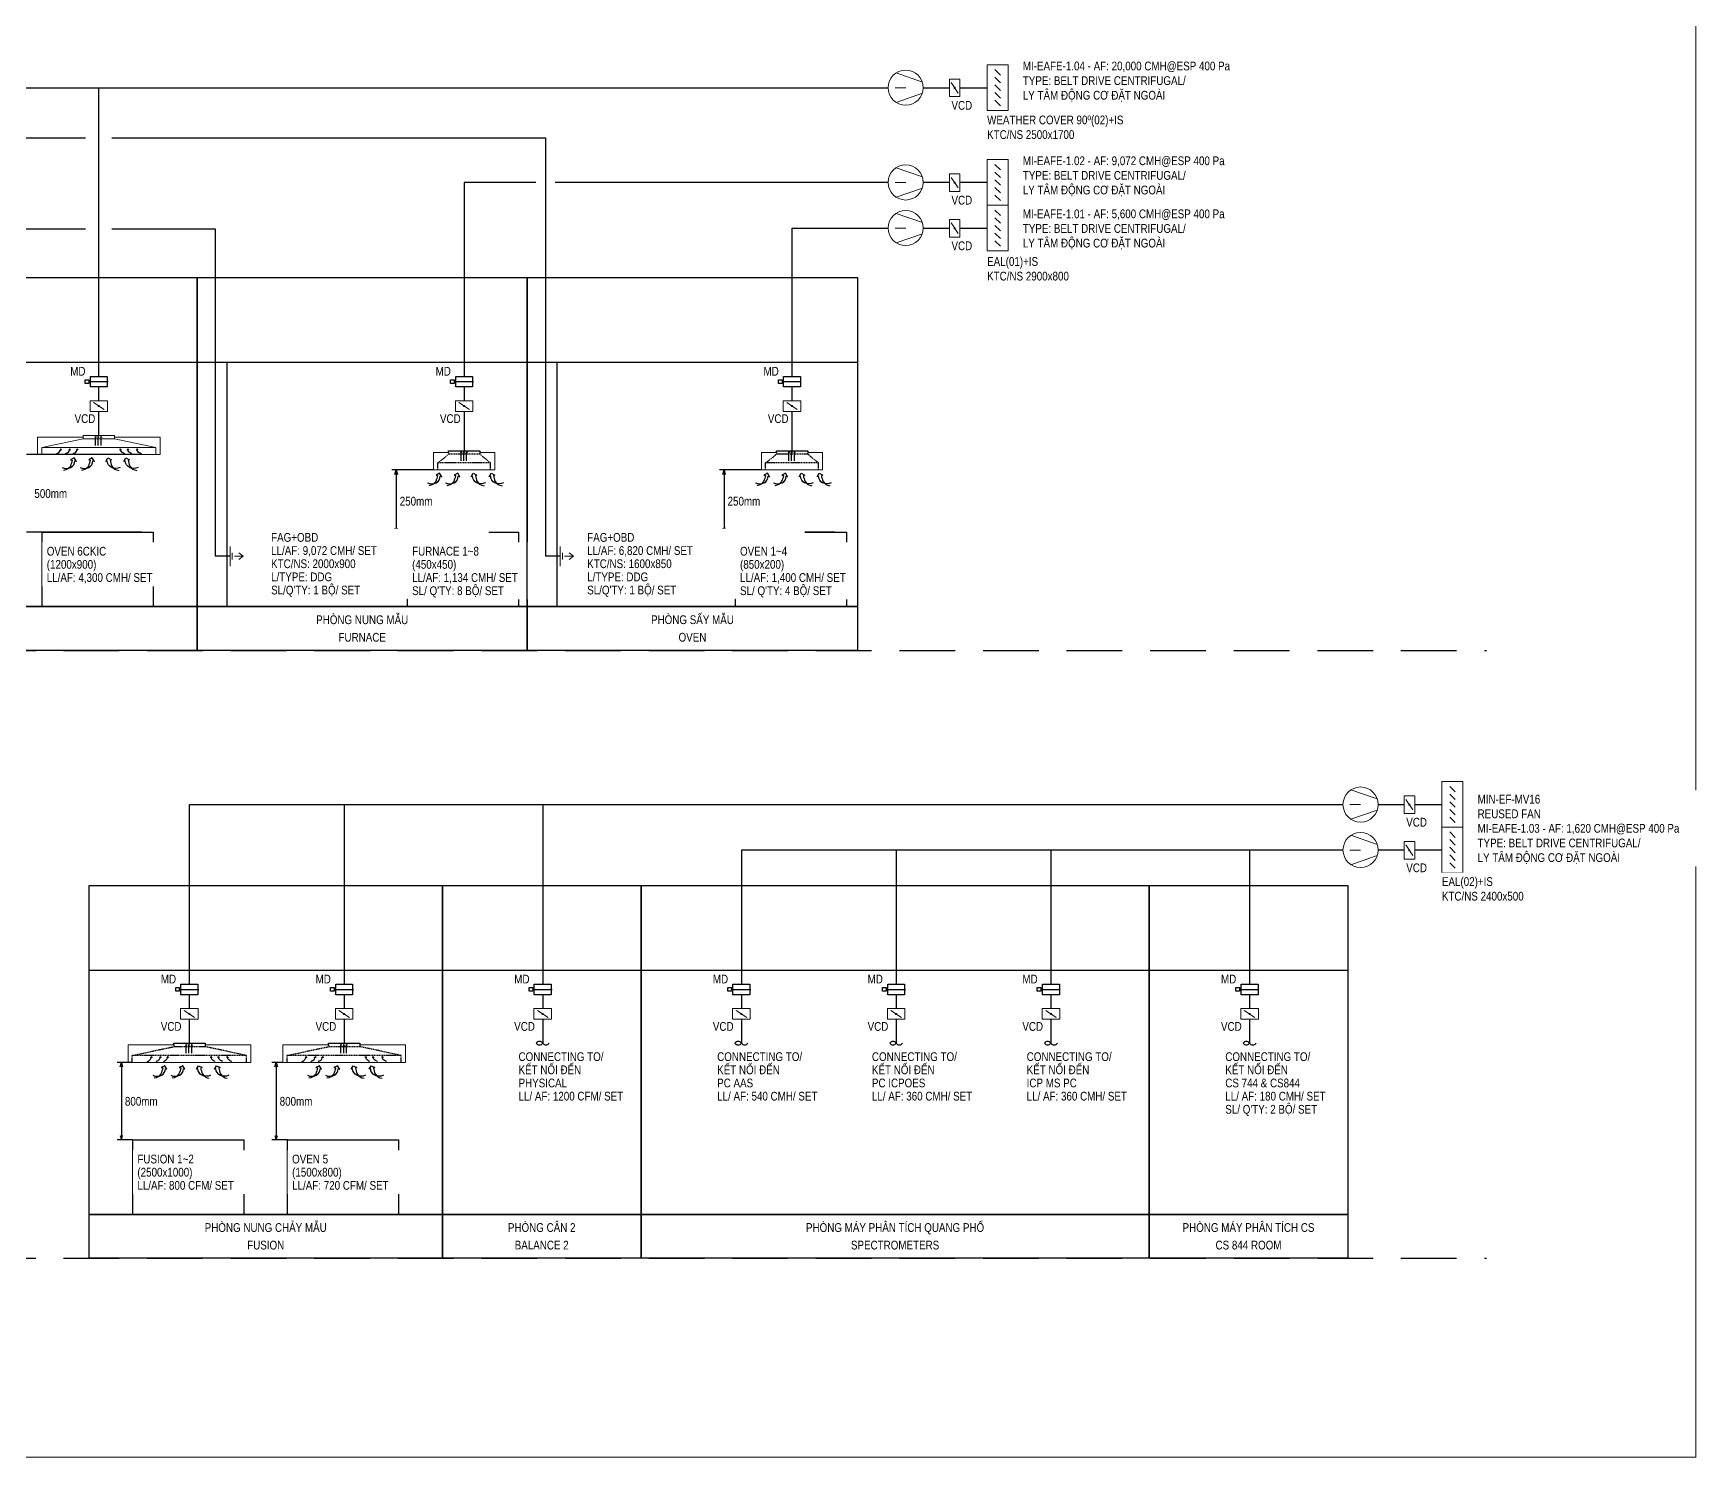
# Model space of a CAD drawing. Header units: millimetres. Extents: x 8 to 677, y 25 to 569.
# Drawn here: x 296.4 to 676.6, y 24.9 to 349.5 of the extents above; entities that cross this region are included whole.
import ezdxf
from ezdxf.enums import TextEntityAlignment as Align

# ---------------------------------------------------------------- set-up
doc = ezdxf.new("R2010")
doc.units = ezdxf.units.MM
doc.linetypes.add('DASHED', pattern=[19.05, 12.7, -6.35])
doc.linetypes.add('HIDDEN', pattern=[0.375, 0.25, -0.125])
doc.layers.add('2DL_SYM_i', color=41, linetype='Continuous', lineweight=18)
for name, color, linetype in [('EAD', 6, 'Continuous'), ('SEAS-HLL-FAD', 3, 'Continuous'), ('XANH', 5, 'Continuous')]:
    doc.layers.add(name, color=color, linetype=linetype)
doc.styles.add('Arial', font='arial.ttf', dxfattribs={"width": 0.8, "height": 2})
doc.styles.add('CP_ATTR', font='ROMANS.SHX')
doc.styles.add('Seas-Arial', font='arial.ttf')

# ---------------------------------------------------------------- blocks, each defined once
blk = doc.blocks.new('2DLSD077')
at = {"color": 7, "true_color": 0xffffff}
blk.add_wipeout([(-1, 1), (1, 1), (1, -1), (-1, -1)], dxfattribs=at)
for p, q in [((-0.6, 0), (0, 0)), ((0.948, 0.318), (-0.543, 0.84)), ((0.948, -0.318), (-0.543, -0.84))]:
    blk.add_line(p, q)
blk.add_circle((0, 0), 1)
at = {"linetype": 'ByBlock', "style": 'CP_ATTR', "flags": 9}
for tag, p in [('NAME', (-0.184, -0.036)), ('NUMBER', (-0.184, -0.037)), ('GROUP', (-0.184, -0.037)), ('ARTICLE', (-0.184, -0.037)), ('PRODUCT-TYPE', (-0.184, -0.037)), ('ORDER-NO', (-0.184, -0.037)), ('PRODUCER', (-0.184, -0.038)), ('TEMPERATURE', (-0.183, -0.036)), ('CHARACTER', (-0.183, -0.037)), ('POWER', (-0.183, -0.037)), ('FLOW', (-0.183, -0.037)), ('OTHER', (-0.183, -0.037)), ('VOLTAGE', (-0.183, -0.038)), ('DN', (-0.182, -0.037)), ('PN', (-0.182, -0.037))]:
    blk.add_attdef(tag, text='', height=0.0001, dxfattribs=at).set_placement(p, align=Align.MIDDLE_LEFT)
blk = doc.blocks.new('2DLSD031')
blk.add_wipeout([(-0.6, 1), (0.6, 1), (0.6, -1), (-0.6, -1)])
blk.add_hatch(color=256).paths.add_polyline_path([(0.06, 0), (0.06, 0.02), (0.06, 0.03), (0.05, 0.05), (0.03, 0.06), (0.02, 0.06), (0, 0.06), (-0.02, 0.06), (-0.03, 0.06), (-0.05, 0.05), (-0.06, 0.03), (-0.06, 0.02), (-0.06, 0), (-0.06, -0.02), (-0.06, -0.03), (-0.05, -0.05), (-0.03, -0.06), (-0.02, -0.06), (0, -0.06), (0.02, -0.06), (0.03, -0.06), (0.05, -0.05), (0.06, -0.03), (0.06, -0.02)])
blk.add_line((-0.4, -0.6), (0.4, 0.6))
blk.add_lwpolyline([(-0.6, 1), (0.6, 1), (0.6, -1), (-0.6, -1), (-0.6, 1)])
blk.add_lwpolyline([(0.06, 0), (0.06, 0.02), (0.06, 0.03), (0.05, 0.05), (0.03, 0.06), (0.02, 0.06), (0, 0.06), (-0.02, 0.06), (-0.03, 0.06), (-0.05, 0.05), (-0.06, 0.03), (-0.06, 0.02), (-0.06, 0), (-0.06, -0.02), (-0.06, -0.03), (-0.05, -0.05), (-0.03, -0.06), (-0.02, -0.06), (0, -0.06), (0.02, -0.06), (0.03, -0.06), (0.05, -0.05), (0.06, -0.03), (0.06, -0.02)], close=True)
blk = doc.blocks.new('Louver')
blk.add_wipeout([(-0.6, 1.3), (-0.6, -1.3), (0.6, -1.3), (0.6, 1.3)])
for p, q in [((-0.15625, 1.03125), (0.15625, 0.71875)), ((-0.15625, 0.59375), (0.15625, 0.28125)), ((-0.15625, 0.15625), (0.15625, -0.15625)), ((-0.15625, -0.28125), (0.15625, -0.59375)), ((-0.15625, -0.71875), (0.15625, -1.03125))]:
    blk.add_line(p, q)
blk.add_lwpolyline([(-0.6, 1.3), (0.6, 1.3), (0.6, -1.3), (-0.6, -1.3), (-0.6, 1.3)])
blk = doc.blocks.new('_Open30')
at = {"color": 0, "linetype": 'ByBlock', "lineweight": -2}
for p, q in [((-1, 0.267949), (0, 0)), ((0, 0), (-1, -0.267949)), ((0, 0), (-1, 0))]:
    blk.add_line(p, q, dxfattribs=at)
blk = doc.blocks.new('A$C97f7f580')
for centre, start, end in [((-1.47, -0.97), 33.60469, 146.39531), ((-1.47, 0.97), 213.60469, 326.39531), ((1.47, 0.97), 213.60469, 326.39531)]:
    blk.add_arc(centre, 1.76, start, end)
blk = doc.blocks.new('CPLS_391')
for p, q in [((0.45, 0), (-0.45, 0)), ((0.15, -0.1), (-0.15, -0.1)), ((0, -0.6), (-0.15, -0.4)), ((0, -0.2), (0, -0.6)), ((0, -0.6), (0.15, -0.4))]:
    blk.add_line(p, q)
at = {"linetype": 'ByBlock', "style": 'CP_ATTR', "flags": 9}
for tag, p in [('NAME', (-0.092, -0.018)), ('GROUP', (-0.092, -0.018)), ('NUMBER', (-0.092, -0.019)), ('PRODUCER', (-0.092, -0.018)), ('ARTICLE', (-0.092, -0.018)), ('CHARACTER', (-0.092, -0.018)), ('PN', (-0.092, -0.018)), ('TEMPERATURE', (-0.092, -0.018)), ('FLOW', (-0.092, -0.018)), ('VOLTAGE', (-0.092, -0.019)), ('WEIGHT', (-0.092, -0.018)), ('OTHER', (-0.092, -0.018)), ('PRODUCT-TYPE', (-0.092, -0.019)), ('ORDER-NO', (-0.092, -0.019)), ('POWER', (-0.092, -0.019)), ('DN', (-0.091, -0.019))]:
    blk.add_attdef(tag, text='', height=0.00005, dxfattribs=at).set_placement(p, align=Align.MIDDLE_LEFT)

msp = doc.modelspace()

# ---------------------------------------------------------------- linework, layer by layer
at = {"color": 3}
for p, q in [((279.06, 325.76), (308.33, 325.76)), ((314.33, 325.76), (413.14, 325.76)), ((413.14, 325.76), (413.14, 230.36)), ((279.06, 304.96), (308.33, 304.96)), ((314.33, 304.96), (337.87, 304.96)), ((337.87, 304.96), (337.87, 230.36))]:
    msp.add_line(p, q, dxfattribs=at)
at = {"color": 1, "linetype": 'DASHED', "lineweight": -3}
msp.add_lwpolyline([(7.68, 569, 0.2, 0.2, 0), (675.32, 569, 0.2, 0.2, 0), (675.32, 25, 0.2, 0.2, 0), (7.68, 25, 0.2, 0.2, 0)], format="xyseb", close=True, dxfattribs=at)
for points in [[(112.1, 293.89), (333.72, 293.89), (333.72, 218.89), (112.1, 218.89)], [(333.72, 293.89), (408.99, 293.89), (408.99, 218.89), (333.72, 218.89)], [(333.72, 274.58), (340.48, 274.58), (340.48, 218.89), (333.72, 218.89)], [(112.1, 218.89), (333.72, 218.89), (333.72, 208.89), (112.1, 208.89)], [(333.72, 218.89), (408.99, 218.89), (408.99, 208.89), (333.72, 208.89)], [(389.64, 155.35), (434.91, 155.35), (434.91, 80.35), (389.64, 80.35)], [(434.91, 155.35), (550.72, 155.35), (550.72, 80.35), (434.91, 80.35)], [(550.72, 155.35), (595.99, 155.35), (595.99, 80.35), (550.72, 80.35)], [(309.1, 80.35), (389.64, 80.35), (389.64, 70.35), (309.1, 70.35)], [(389.64, 80.35), (434.91, 80.35), (434.91, 70.35), (389.64, 70.35)], [(434.91, 80.35), (550.72, 80.35), (550.72, 70.35), (434.91, 70.35)], [(550.72, 80.35), (595.99, 80.35), (595.99, 70.35), (550.72, 70.35)]]:
    msp.add_lwpolyline(points, close=True)
at = {"color": 9}
for points in [[(112.1, 274.58), (333.72, 274.58)], [(333.72, 274.58), (408.99, 274.58)], [(408.99, 274.58), (484.26, 274.58)], [(309.1, 136.03), (389.64, 136.03)], [(389.64, 136.03), (434.91, 136.03)], [(434.91, 136.03), (550.72, 136.03)], [(550.72, 136.03), (595.99, 136.03)]]:
    msp.add_lwpolyline(points, dxfattribs=at)
at = {"color": 3}
for points in [[(341.23, 230.36), (337.87, 230.36)], [(416.5, 230.36), (413.14, 230.36)]]:
    msp.add_lwpolyline(points, dxfattribs=at)
at = {"color": 8, "linetype": 'DASHED'}
for points in [[(55.65, 208.89), (627.57, 208.89)], [(55.65, 70.35), (627.57, 70.35)]]:
    msp.add_lwpolyline(points, dxfattribs=at)
at = {"layer": 'EAD'}
for p, q in [((367.24, 173.82), (367.24, 119.38)), ((412.51, 173.81), (412.51, 119.38)), ((493.06, 163.39), (493.06, 119.38)), ((528.33, 163.39), (528.33, 119.38)), ((573.6, 163.39), (573.6, 119.38))]:
    msp.add_line(p, q, dxfattribs=at)
for points in [[(311.33, 257.92), (311.33, 337.16)], [(410.94, 315.56), (394.6, 315.56), (394.6, 254.42)], [(331.97, 119.38), (331.97, 173.79), (617.44, 173.79)]]:
    msp.add_lwpolyline(points, dxfattribs=at)
for points in [[(298.45, 235.87), (323.72, 235.87), (323.72, 218.89), (298.45, 218.89)], [(381.72, 235.87), (406.99, 235.87), (406.99, 218.89), (381.72, 218.89)], [(456.45, 235.87), (481.72, 235.87), (481.72, 218.89), (456.45, 218.89)], [(319.1, 97.33), (344.37, 97.33), (344.37, 80.35), (319.1, 80.35)], [(354.37, 97.33), (379.64, 97.33), (379.64, 80.35), (354.37, 80.35)]]:
    msp.add_lwpolyline(points, close=True, dxfattribs=at)
at = {"layer": 'SEAS-HLL-FAD', "color": 8}
for p, q in [((321.11, 253.53), (294.83, 253.53)), ((387.63, 250.03), (378.1, 250.03)), ((379.1, 249.03), (379.1, 236.87)), ((462.36, 250.03), (452.83, 250.03)), ((453.83, 249.03), (453.83, 236.87)), ((321.11, 235.87), (294.83, 235.87)), ((381.72, 235.87), (378.1, 235.87)), ((479.1, 235.87), (452.83, 235.87)), ((318.96, 114.99), (315.48, 114.99)), ((353.28, 114.99), (350.75, 114.99)), ((316.48, 113.99), (316.48, 98.33)), ((351.75, 113.99), (351.75, 98.33)), ((319.1, 97.33), (315.48, 97.33)), ((354.37, 97.33), (350.75, 97.33))]:
    msp.add_line(p, q, dxfattribs=at)
at = {"layer": 'XANH', "lineweight": 0}
for p, q in [((324.34, 255.13), (298.32, 255.13)), ((307.76, 257.52), (307.76, 257.92)), ((307.76, 257.92), (314.9, 257.92)), ((314.9, 257.12), (307.76, 257.12)), ((314.9, 257.92), (314.9, 257.52))]:
    msp.add_line(p, q, dxfattribs=at)
at = {"layer": 'XANH', "color": 1}
for p, q in [((310.6, 257.63), (310.48, 257.42)), ((310.6, 255.62), (310.6, 257.63)), ((310.6, 257.63), (310.73, 257.42)), ((311.22, 257.63), (311.1, 257.42)), ((311.22, 255.62), (311.22, 257.63)), ((311.22, 257.63), (311.34, 257.42)), ((311.86, 257.63), (311.74, 257.42)), ((311.86, 255.62), (311.86, 257.63)), ((311.86, 257.63), (311.98, 257.42)), ((393.88, 254.13), (393.75, 253.92)), ((393.88, 252.12), (393.88, 254.13)), ((393.88, 254.13), (394, 253.92)), ((394.49, 254.13), (394.37, 253.92)), ((394.49, 252.12), (394.49, 254.13)), ((394.49, 254.13), (394.61, 253.92)), ((395.13, 254.13), (395.01, 253.92)), ((395.13, 252.12), (395.13, 254.13)), ((395.13, 254.13), (395.26, 253.92)), ((468.6, 254.13), (468.48, 253.92)), ((468.6, 252.12), (468.6, 254.13)), ((468.6, 254.13), (468.72, 253.92)), ((469.22, 254.13), (469.1, 253.92)), ((469.22, 252.12), (469.22, 254.13)), ((469.22, 254.13), (469.34, 253.92)), ((469.86, 254.13), (469.74, 253.92)), ((469.86, 252.12), (469.86, 254.13)), ((469.86, 254.13), (469.98, 253.92)), ((331.25, 119.09), (331.13, 118.87)), ((331.25, 117.07), (331.25, 119.09)), ((331.25, 119.09), (331.37, 118.87)), ((331.87, 119.09), (331.74, 118.87)), ((331.87, 117.07), (331.87, 119.09)), ((331.87, 119.09), (331.99, 118.87)), ((332.51, 119.09), (332.39, 118.87)), ((332.51, 117.07), (332.51, 119.09)), ((332.51, 119.09), (332.63, 118.87)), ((366.52, 119.09), (366.4, 118.87)), ((366.52, 117.07), (366.52, 119.09)), ((366.52, 119.09), (366.64, 118.87)), ((367.14, 119.09), (367.02, 118.87)), ((367.14, 117.07), (367.14, 119.09)), ((367.14, 119.09), (367.26, 118.87)), ((367.78, 119.09), (367.66, 118.87)), ((367.78, 117.07), (367.78, 119.09)), ((367.78, 119.09), (367.9, 118.87))]:
    msp.add_line(p, q, dxfattribs=at)
at = {"layer": 'XANH', "linetype": 'HIDDEN'}
for p, q in [((400.61, 251.63), (388.59, 251.63)), ((398.17, 253.62), (391.03, 253.62)), ((475.34, 251.63), (463.31, 251.63)), ((472.9, 253.62), (465.75, 253.62)), ((335.54, 118.57), (328.4, 118.57)), ((370.82, 118.57), (363.67, 118.57)), ((344.98, 116.59), (318.96, 116.59)), ((380.26, 116.59), (354.23, 116.59))]:
    msp.add_line(p, q, dxfattribs=at)
at = {"layer": 'XANH'}
for p, q in [((391.03, 254.02), (391.03, 254.42)), ((391.03, 254.42), (398.17, 254.42)), ((398.17, 254.42), (398.17, 254.02)), ((465.75, 254.02), (465.75, 254.42)), ((465.75, 254.42), (472.9, 254.42)), ((472.9, 254.42), (472.9, 254.02)), ((328.4, 118.98), (328.4, 119.38)), ((328.4, 119.38), (335.54, 119.38)), ((335.54, 119.38), (335.54, 118.98)), ((363.67, 118.98), (363.67, 119.38)), ((363.67, 119.38), (370.82, 119.38)), ((370.82, 119.38), (370.82, 118.98))]:
    msp.add_line(p, q, dxfattribs=at)
at = {"layer": 'XANH', "lineweight": 0}
for points in [[(314.9, 257.52), (325.29, 257.52), (325.29, 253.53), (297.36, 253.53), (297.36, 257.52), (307.76, 257.52)], [(298.32, 253.53), (298.32, 255.13), (307.76, 257.12)], [(307.76, 257.52), (307.76, 257.12)], [(314.9, 257.52), (314.9, 257.12)], [(324.34, 253.53), (324.34, 255.13), (314.9, 257.12)], [(401.56, 254.02), (401.56, 250.03), (387.63, 250.03), (387.63, 254.02)], [(387.63, 254.02), (391.03, 254.02)], [(398.17, 254.02), (401.56, 254.02)], [(476.29, 254.02), (476.29, 250.03), (462.36, 250.03), (462.36, 254.02)], [(462.36, 254.02), (465.75, 254.02)], [(472.9, 254.02), (476.29, 254.02)], [(335.54, 118.98), (345.94, 118.98), (345.94, 114.99), (318.01, 114.99), (318.01, 118.98), (328.4, 118.98)], [(370.82, 118.98), (381.21, 118.98), (381.21, 114.99), (353.28, 114.99), (353.28, 118.98), (363.67, 118.98)]]:
    msp.add_lwpolyline(points, dxfattribs=at)
at = {"layer": 'XANH', "color": 1}
for points in [[(302.69, 254.86), (302.45, 254.55)], [(302.69, 254.86), (302.76, 254.55)], [(304.76, 254.86), (304.52, 254.55)], [(304.76, 254.86), (304.83, 254.55)], [(306.44, 254.86), (306.2, 254.55)], [(306.44, 254.86), (306.51, 254.55)], [(316.21, 254.86), (316.14, 254.55)], [(316.21, 254.86), (316.45, 254.55)], [(317.89, 254.86), (317.82, 254.55)], [(317.89, 254.86), (318.13, 254.55)], [(319.96, 254.86), (319.89, 254.55)], [(319.96, 254.86), (320.2, 254.55)], [(323.34, 116.31), (323.1, 116.01)], [(323.34, 116.31), (323.41, 116.01)], [(325.41, 116.31), (325.17, 116.01)], [(325.41, 116.31), (325.48, 116.01)], [(327.09, 116.31), (326.85, 116.01)], [(327.09, 116.31), (327.16, 116.01)], [(336.86, 116.31), (336.79, 116.01)], [(336.86, 116.31), (337.1, 116.01)], [(338.54, 116.31), (338.47, 116.01)], [(338.54, 116.31), (338.78, 116.01)], [(340.61, 116.31), (340.54, 116.01)], [(340.61, 116.31), (340.85, 116.01)], [(358.61, 116.31), (358.37, 116.01)], [(358.61, 116.31), (358.68, 116.01)], [(360.68, 116.31), (360.44, 116.01)], [(360.68, 116.31), (360.75, 116.01)], [(362.36, 116.31), (362.12, 116.01)], [(362.36, 116.31), (362.43, 116.01)], [(372.13, 116.31), (372.06, 116.01)], [(372.13, 116.31), (372.37, 116.01)], [(373.81, 116.31), (373.74, 116.01)], [(373.81, 116.31), (374.05, 116.01)], [(375.88, 116.31), (375.81, 116.01)], [(375.88, 116.31), (376.12, 116.01)]]:
    msp.add_lwpolyline(points, dxfattribs=at)
for points in [[(302.97, 250.61, 0.241528), (304.95, 250.59, 0.27011), (305.88, 252.09), (306.21, 251.99), (305.74, 252.78), (304.91, 252.36), (305.24, 252.27, -0.070122), (304.84, 250.93, -0.241952), (303.29, 249.93)], [(307.08, 250.61, 0.241528), (309.05, 250.59, 0.27011), (309.99, 252.09), (310.31, 251.99), (309.85, 252.78), (309.02, 252.36), (309.35, 252.27, -0.070122), (308.95, 250.93, -0.241952), (307.39, 249.93)], [(316.17, 250.61, -0.241528), (314.2, 250.59, -0.27011), (313.26, 252.09), (312.94, 251.99), (313.4, 252.78), (314.23, 252.36), (313.9, 252.27, 0.070122), (314.31, 250.93, 0.241952), (315.86, 249.93)], [(320.28, 250.61, -0.241528), (318.3, 250.59, -0.27011), (317.37, 252.09), (317.04, 251.99), (317.51, 252.78), (318.34, 252.36), (318.01, 252.27, 0.070122), (318.41, 250.93, 0.241952), (319.96, 249.93)], [(386.24, 247.11, 0.241528), (388.22, 247.09, 0.27011), (389.15, 248.59), (389.48, 248.49), (389.01, 249.28), (388.18, 248.86), (388.51, 248.77, -0.070122), (388.11, 247.43, -0.241952), (386.56, 246.43)], [(390.35, 247.11, 0.241528), (392.32, 247.09, 0.27011), (393.26, 248.59), (393.59, 248.49), (393.12, 249.28), (392.29, 248.86), (392.62, 248.77, -0.070122), (392.22, 247.43, -0.241952), (390.66, 246.43)], [(399.44, 247.11, -0.241528), (397.47, 247.09, -0.27011), (396.53, 248.59), (396.21, 248.49), (396.68, 249.28), (397.5, 248.86), (397.17, 248.77, 0.070122), (397.58, 247.43, 0.241952), (399.13, 246.43)], [(403.55, 247.11, -0.241528), (401.57, 247.09, -0.27011), (400.64, 248.59), (400.31, 248.49), (400.78, 249.28), (401.61, 248.86), (401.28, 248.77, 0.070122), (401.68, 247.43, 0.241952), (403.23, 246.43)], [(460.97, 247.11, 0.241528), (462.95, 247.09, 0.27011), (463.88, 248.59), (464.21, 248.49), (463.74, 249.28), (462.91, 248.86), (463.24, 248.77, -0.070122), (462.84, 247.43, -0.241952), (461.29, 246.43)], [(465.08, 247.11, 0.241528), (467.05, 247.09, 0.27011), (467.99, 248.59), (468.31, 248.49), (467.84, 249.28), (467.02, 248.86), (467.35, 248.77, -0.070122), (466.94, 247.43, -0.241952), (465.39, 246.43)], [(474.17, 247.11, -0.241528), (472.2, 247.09, -0.27011), (471.26, 248.59), (470.93, 248.49), (471.4, 249.28), (472.23, 248.86), (471.9, 248.77, 0.070122), (472.3, 247.43, 0.241952), (473.86, 246.43)], [(478.28, 247.11, -0.241528), (476.3, 247.09, -0.27011), (475.37, 248.59), (475.04, 248.49), (475.51, 249.28), (476.34, 248.86), (476.01, 248.77, 0.070122), (476.41, 247.43, 0.241952), (477.96, 246.43)], [(323.62, 112.07, 0.241528), (325.59, 112.05, 0.27011), (326.53, 113.54), (326.85, 113.45), (326.39, 114.23), (325.56, 113.82), (325.89, 113.72, -0.070122), (325.48, 112.39, -0.241952), (323.93, 111.39)], [(327.72, 112.07, 0.241528), (329.7, 112.05, 0.27011), (330.63, 113.54), (330.96, 113.45), (330.49, 114.23), (329.66, 113.82), (329.99, 113.72, -0.070122), (329.59, 112.39, -0.241952), (328.04, 111.39)], [(336.82, 112.07, -0.241528), (334.84, 112.05, -0.27011), (333.91, 113.54), (333.58, 113.45), (334.05, 114.23), (334.88, 113.82), (334.55, 113.72, 0.070122), (334.95, 112.39, 0.241952), (336.5, 111.39)], [(340.93, 112.07, -0.241528), (338.95, 112.05, -0.27011), (338.02, 113.54), (337.69, 113.45), (338.16, 114.23), (338.99, 113.82), (338.66, 113.72, 0.070122), (339.06, 112.39, 0.241952), (340.61, 111.39)], [(358.89, 112.07, 0.241528), (360.86, 112.05, 0.27011), (361.8, 113.54), (362.12, 113.45), (361.66, 114.23), (360.83, 113.82), (361.16, 113.72, -0.070122), (360.76, 112.39, -0.241952), (359.2, 111.39)], [(362.99, 112.07, 0.241528), (364.97, 112.05, 0.27011), (365.91, 113.54), (366.23, 113.45), (365.76, 114.23), (364.93, 113.82), (365.26, 113.72, -0.070122), (364.86, 112.39, -0.241952), (363.31, 111.39)], [(372.09, 112.07, -0.241528), (370.11, 112.05, -0.27011), (369.18, 113.54), (368.85, 113.45), (369.32, 114.23), (370.15, 113.82), (369.82, 113.72, 0.070122), (370.22, 112.39, 0.241952), (371.77, 111.39)], [(376.2, 112.07, -0.241528), (374.22, 112.05, -0.27011), (373.29, 113.54), (372.96, 113.45), (373.43, 114.23), (374.26, 113.82), (373.93, 113.72, 0.070122), (374.33, 112.39, 0.241952), (375.88, 111.39)]]:
    msp.add_lwpolyline(points, format="xyb", dxfattribs=at)
at = {"layer": 'XANH', "linetype": 'HIDDEN'}
for points in [[(388.59, 250.03), (388.59, 251.63), (391.03, 253.62)], [(391.03, 254.02), (391.03, 253.62)], [(398.17, 254.02), (398.17, 253.62)], [(400.61, 250.03), (400.61, 251.63), (398.17, 253.62)], [(463.31, 250.03), (463.31, 251.63), (465.75, 253.62)], [(465.75, 254.02), (465.75, 253.62)], [(472.9, 254.02), (472.9, 253.62)], [(475.34, 250.03), (475.34, 251.63), (472.9, 253.62)], [(318.96, 114.99), (318.96, 116.59), (328.4, 118.57)], [(328.4, 118.98), (328.4, 118.57)], [(335.54, 118.98), (335.54, 118.57)], [(344.98, 114.99), (344.98, 116.59), (335.54, 118.57)], [(354.23, 114.99), (354.23, 116.59), (363.67, 118.57)], [(363.67, 118.98), (363.67, 118.57)], [(370.82, 118.98), (370.82, 118.57)], [(380.26, 114.99), (380.26, 116.59), (370.82, 118.57)]]:
    msp.add_lwpolyline(points, dxfattribs=at)
at = {"layer": 'XANH', "color": 1}
for points in [[(301.69, 253.74), (302.48, 254.28), (302.69, 254.86)], [(303.76, 253.76), (304.55, 254.28), (304.76, 254.86)], [(305.44, 253.74), (306.23, 254.28), (306.44, 254.86)], [(317.21, 253.74), (316.43, 254.28), (316.21, 254.86)], [(318.89, 253.76), (318.1, 254.28), (317.89, 254.86)], [(320.97, 253.74), (320.18, 254.28), (319.96, 254.86)], [(322.33, 115.19), (323.12, 115.74), (323.34, 116.31)], [(324.41, 115.22), (325.19, 115.74), (325.41, 116.31)], [(326.08, 115.2), (326.87, 115.74), (327.09, 116.31)], [(337.86, 115.2), (337.07, 115.74), (336.86, 116.31)], [(339.54, 115.21), (338.75, 115.74), (338.54, 116.31)], [(341.61, 115.19), (340.82, 115.74), (340.61, 116.31)], [(357.61, 115.19), (358.39, 115.74), (358.61, 116.31)], [(359.68, 115.22), (360.47, 115.74), (360.68, 116.31)], [(361.36, 115.2), (362.14, 115.74), (362.36, 116.31)], [(373.13, 115.2), (372.34, 115.74), (372.13, 116.31)], [(374.81, 115.21), (374.02, 115.74), (373.81, 116.31)], [(376.88, 115.19), (376.09, 115.74), (375.88, 116.31)]]:
    msp.add_spline(points, degree=3, dxfattribs=at)

# ---------------------------------------------------------------- block references
at = {"layer": '2DL_SYM_i', "xscale": 5, "yscale": 5, "zscale": 5, "rotation": 90}
for p in [(341.23, 230.36), (416.5, 230.36)]:
    msp.add_blockref('CPLS_391', p, dxfattribs=at)
at = {"layer": 'SEAS-HLL-FAD', "color": 8, "rotation": 90}
for p in [(379.1, 250.03), (453.83, 250.03), (316.48, 114.99), (351.75, 114.99)]:
    msp.add_blockref('_Open30', p, dxfattribs=at)
at = {"layer": 'SEAS-HLL-FAD', "color": 8, "xscale": -1}
for p, rotation in [((379.1, 235.87), 89.99991653921805), ((453.83, 235.87), 89.99991653921803), ((316.48, 97.33), 89.99991653921806), ((351.75, 97.33), 89.99991653921806)]:
    msp.add_blockref('_Open30', p, dxfattribs=dict(at, rotation=rotation))

# ---------------------------------------------------------------- texts
at = {"color": 6, "style": 'Arial', "width": 0.8}
for p in [(508.02, 334.13), (508.02, 312.53), (508.02, 302.13), (611.67, 170.74), (611.67, 160.35)]:
    msp.add_text('VCD', height=2, dxfattribs=at).set_placement(p, align=Align.TOP_CENTER)
at = {"style": 'Arial', "width": 0.8}
for p in [(304.82, 272.53), (388.09, 272.53), (462.82, 272.53), (325.47, 133.98), (360.74, 133.98), (406.01, 133.98), (451.28, 133.98), (486.55, 133.98), (521.82, 133.98), (567.09, 133.98)]:
    msp.add_text('MD', height=2, dxfattribs=at).set_placement(p, align=Align.MIDDLE_LEFT)
for s, p in [('500mm', (300.37, 245.66)), ('250mm', (383.64, 243.91)), ('250mm', (458.36, 243.91)), ('800mm', (321.01, 107.12)), ('800mm', (356.28, 107.12))]:
    msp.add_text(s, height=2, dxfattribs=at).set_placement(p, align=Align.TOP_CENTER)
at = {"linetype": 'ByBlock', "style": 'Seas-Arial', "width": 0.8}
for s, p in [('PHÒNG NUNG MẪU', (371.36, 215.89)), ('PHÒNG SẤY MẪU', (446.63, 215.9)), ('FURNACE', (371.36, 211.89)), ('OVEN', (446.63, 211.9)), ('PHÒNG NUNG CHẢY MẪU', (349.37, 77.35)), ('PHÒNG CÂN 2', (412.27, 77.35)), ('PHÒNG MÁY PHÂN TÍCH QUANG PHỔ', (492.81, 77.35)), ('PHÒNG MÁY PHÂN TÍCH CS', (573.36, 77.35)), ('FUSION', (349.37, 73.35)), ('BALANCE 2', (412.27, 73.35)), ('SPECTROMETERS', (492.81, 73.35)), ('CS 844 ROOM', (573.36, 73.35))]:
    msp.add_text(s, height=2, dxfattribs=at).set_placement(p, align=Align.MIDDLE_CENTER)

# ---------------------------------------------------------------- next in the draw order: block references
at = {"layer": '2DL_SYM_i'}
for name, p, xscale, yscale, zscale in [('Louver', (516.19, 337.16), 4, 4, 4), ('Louver', (516.19, 305.16), 4, 4, 4), ('2DLSD031', (610.04, 173.74), -2, 2, 2), ('Louver', (619.84, 163.39), 4, 4, 4)]:
    msp.add_blockref(name, p, dxfattribs=dict(at, xscale=xscale, yscale=yscale, zscale=zscale))
for name, p, xscale, yscale, zscale, rotation in [('2DLSD031', (311.33, 264.58), 2, 2, 2, 90), ('2DLSD077', (598.89, 173.77), -4, 4, 4, 180), ('2DLSD031', (331.97, 126.04), 2, 2, 2, 90), ('2DLSD031', (367.24, 126.04), 2, 2, 2, 90), ('2DLSD031', (412.51, 126.04), 2, 2, 2, 90)]:
    msp.add_blockref(name, p, dxfattribs=dict(at, xscale=xscale, yscale=yscale, zscale=zscale, rotation=rotation))

# ---------------------------------------------------------------- next in the draw order: texts
at = {"color": 6, "char_height": 2, "attachment_point": 7, "style": 'Arial', "bg_fill": 2}
for s, insert, width in [('MI-EAFE-1.04 - AF: 20,000 CMH@ESP 400 Pa\\PTYPE: BELT DRIVE CENTRIFUGAL/ \\PLY TÂM ĐỘNG CƠ ĐẶT NGOÀI', (521.92, 334), 49.7509), ('MI-EAFE-1.01 - AF: 5,600 CMH@ESP 400 Pa\\PTYPE: BELT DRIVE CENTRIFUGAL/ \\PLY TÂM ĐỘNG CƠ ĐẶT NGOÀI', (521.92, 300.3), 46.8809), ('MI-EAFE-1.03 - AF: 1,620 CMH@ESP 400 Pa\\PTYPE: BELT DRIVE CENTRIFUGAL/ \\PLY TÂM ĐỘNG CƠ ĐẶT NGOÀI', (625.57, 160.23), 50.061)]:
    msp.add_mtext(s, dxfattribs=dict(at, insert=insert, width=width))
at = {"ltscale": 0.5, "char_height": 2, "attachment_point": 1, "line_spacing_factor": 0.9, "style": 'Arial', "bg_fill": 2}
for s, insert, width in [('OVEN 6CKIC\\P(1200x900)\\PLL/AF: 4,300 CMH/ SET', (299.47, 232.51), 27.415), ("\\A1;FURNACE 1~8 \\P(450x450)\\PLL/AF: 1,134 CMH/ SET\\PSL/ Q'TY: 8 BỘ/ SET ", (382.74, 232.51), 27.415), ("\\A1;OVEN 1~4 \\P(850x200)\\PLL/AF: 1,400 CMH/ SET\\PSL/ Q'TY: 4 BỘ/ SET ", (457.47, 232.51), 27.415), ('CONNECTING TO/ \\PKẾT NỐI ĐẾN ^JPHYSICAL \\PLL/ AF: 1200 CFM/ SET', (406.99, 117.3), 25.5854), ('FUSION 1~2\\P(2500x1000)\\PLL/AF: 800 CFM/ SET', (320.12, 93.96), 27.415), ('OVEN 5\\P(1500x800)\\PLL/AF: 720 CFM/ SET', (355.39, 93.96), 27.415)]:
    msp.add_mtext(s, dxfattribs=dict(at, insert=insert, width=width))

# ---------------------------------------------------------------- next in the draw order: wipeouts: each hides what was drawn before it
for points in [[(309.4, 268.97), (309.4, 271.37), (313.25, 271.37), (313.25, 268.97)], [(330.05, 130.42), (330.05, 132.82), (333.9, 132.82), (333.9, 130.42)], [(365.32, 130.42), (365.32, 132.82), (369.17, 132.82), (369.17, 130.42)], [(410.59, 130.42), (410.59, 132.82), (414.44, 132.82), (414.44, 130.42)]]:
    msp.add_wipeout(points)

# ---------------------------------------------------------------- next in the draw order: linework, layer by layer
for p, q in [((309.04, 270.16), (313.44, 270.16)), ((329.68, 131.62), (334.09, 131.62)), ((364.95, 131.62), (369.36, 131.62)), ((410.22, 131.62), (414.63, 131.62))]:
    msp.add_line(p, q)
for points in [[(408.99, 274.58), (415.75, 274.58), (415.75, 218.89), (408.99, 218.89)], [(308.22, 270.59), (309.04, 270.59), (309.04, 269.74), (308.22, 269.74)], [(408.99, 218.89), (484.26, 218.89), (484.26, 208.89), (408.99, 208.89)], [(309.1, 155.35), (389.64, 155.35), (389.64, 80.35), (309.1, 80.35)], [(328.87, 132.04), (329.68, 132.04), (329.68, 131.19), (328.87, 131.19)], [(364.14, 132.04), (364.95, 132.04), (364.95, 131.19), (364.14, 131.19)], [(409.41, 132.04), (410.22, 132.04), (410.22, 131.19), (409.41, 131.19)]]:
    msp.add_lwpolyline(points, close=True)
for points in [[(309.4, 268.97), (309.4, 271.37), (313.25, 271.37), (313.25, 268.97), (309.4, 268.97)], [(330.05, 130.42), (330.05, 132.82), (333.9, 132.82), (333.9, 130.42), (330.05, 130.42)], [(365.32, 130.42), (365.32, 132.82), (369.17, 132.82), (369.17, 130.42), (365.32, 130.42)], [(410.59, 130.42), (410.59, 132.82), (414.44, 132.82), (414.44, 130.42), (410.59, 130.42)]]:
    msp.add_lwpolyline(points)
at = {"layer": 'EAD'}
msp.add_lwpolyline([(617.44, 163.39), (457.79, 163.39), (457.79, 119.38)], dxfattribs=at)

# ---------------------------------------------------------------- next in the draw order: block references
at = {"xscale": 0.5, "yscale": 0.5, "zscale": 0.5}
msp.add_blockref('A$C97f7f580', (412.51, 119.38), dxfattribs=at)
at = {"layer": '2DL_SYM_i', "xscale": 4, "yscale": 4, "zscale": 4}
msp.add_blockref('Louver', (619.84, 173.79), dxfattribs=at)

# ---------------------------------------------------------------- next in the draw order: texts
at = {"style": 'Arial', "width": 0.8}
for p in [(308.17, 262.73), (327.82, 124.19), (363.09, 124.19), (408.36, 124.19)]:
    msp.add_text('VCD', height=2, dxfattribs=at).set_placement(p, align=Align.TOP_CENTER)
at = {"color": 6, "char_height": 2, "style": 'Arial', "bg_fill": 2}
for s, insert, width, attachment_point in [('MI-EAFE-1.02 - AF: 9,072 CMH@ESP 400 Pa\\PTYPE: BELT DRIVE CENTRIFUGAL/ \\PLY TÂM ĐỘNG CƠ ĐẶT NGOÀI', (521.92, 312.4), 50.061, 7), ('EAL(01)+IS\\PKTC/NS 2900x800', (513.79, 298.55), 42.7226, 1), ('\\pt18;MIN-EF-MV16 \\PREUSED FAN{\\H1.01808x; }', (625.57, 170.63), 50.061, 7)]:
    msp.add_mtext(s, dxfattribs=dict(at, insert=insert, width=width, attachment_point=attachment_point))
at = {"ltscale": 0.5, "insert": (350.6, 235.66), "char_height": 2, "width": 48.5854, "attachment_point": 1, "line_spacing_factor": 0.9, "style": 'Arial', "bg_fill": 2}
msp.add_mtext("FAG+OBD\\PLL/AF: 9,072 CMH/ SET\\PKTC/NS: 2000x900\\PL/TYPE: DDG\\PSL/Q'TY: 1 BỘ/ SET", dxfattribs=at)

# ---------------------------------------------------------------- next in the draw order: linework, layer by layer
at = {"layer": 'EAD'}
for points in [[(134.97, 254.92), (134.97, 337.16), (513.79, 337.16)], [(469.33, 254.42), (469.33, 305.13), (513.79, 305.16)]]:
    msp.add_lwpolyline(points, dxfattribs=at)

# ---------------------------------------------------------------- next in the draw order: block references
at = {"layer": '2DL_SYM_i'}
for name, p, xscale, yscale, zscale, rotation in [('2DLSD077', (598.89, 163.39), -4, 4, 4, 180), ('2DLSD031', (457.79, 126.04), 2, 2, 2, 90), ('2DLSD031', (493.06, 126.04), 2, 2, 2, 90), ('2DLSD031', (528.33, 126.04), 2, 2, 2, 90), ('2DLSD031', (573.6, 126.04), 2, 2, 2, 90)]:
    msp.add_blockref(name, p, dxfattribs=dict(at, xscale=xscale, yscale=yscale, zscale=zscale, rotation=rotation))
at = {"layer": '2DL_SYM_i', "xscale": -2, "yscale": 2, "zscale": 2}
msp.add_blockref('2DLSD031', (610.04, 163.35), dxfattribs=at)

# ---------------------------------------------------------------- next in the draw order: texts
at = {"color": 6, "insert": (617.44, 157.21), "char_height": 2, "width": 42.7226, "attachment_point": 1, "style": 'Arial', "bg_fill": 2}
msp.add_mtext('EAL(02)+IS\\PKTC/NS 2400x500', dxfattribs=at)
at = {"ltscale": 0.5, "char_height": 2, "width": 25.5854, "attachment_point": 1, "line_spacing_factor": 0.9, "style": 'Arial', "bg_fill": 2}
for s, insert in [('CONNECTING TO/ \\PKẾT NỐI ĐẾN ^JPC AAS\\PLL/ AF: 540 CMH/ SET', (452.26, 117.3)), ('CONNECTING TO/ \\PKẾT NỐI ĐẾN ^JPC ICPOES\\PLL/ AF: 360 CMH/ SET', (487.53, 117.3)), ('CONNECTING TO/ \\PKẾT NỐI ĐẾN ^JICP MS PC\\PLL/ AF: 360 CMH/ SET', (522.8, 117.3)), ("CONNECTING TO/ \\PKẾT NỐI ĐẾN \\PCS 744 & CS844\\PLL/ AF: 180 CMH/ SET\\PSL/ Q'TY: 2 BỘ/ SET", (568.07, 117.3))]:
    msp.add_mtext(s, dxfattribs=dict(at, insert=insert))

# ---------------------------------------------------------------- next in the draw order: wipeouts: each hides what was drawn before it
for points in [[(455.86, 130.42), (455.86, 132.82), (459.71, 132.82), (459.71, 130.42)], [(491.13, 130.42), (491.13, 132.82), (494.98, 132.82), (494.98, 130.42)], [(526.4, 130.42), (526.4, 132.82), (530.25, 132.82), (530.25, 130.42)], [(571.67, 130.42), (571.67, 132.82), (575.53, 132.82), (575.53, 130.42)]]:
    msp.add_wipeout(points)

# ---------------------------------------------------------------- next in the draw order: linework, layer by layer
for p, q in [((455.5, 131.62), (459.9, 131.62)), ((490.77, 131.62), (495.17, 131.62)), ((526.04, 131.62), (530.44, 131.62)), ((571.31, 131.62), (575.71, 131.62))]:
    msp.add_line(p, q)
for points in [[(454.68, 132.04), (455.5, 132.04), (455.5, 131.19), (454.68, 131.19)], [(489.95, 132.04), (490.77, 132.04), (490.77, 131.19), (489.95, 131.19)], [(525.23, 132.04), (526.04, 132.04), (526.04, 131.19), (525.23, 131.19)], [(570.5, 132.04), (571.31, 132.04), (571.31, 131.19), (570.5, 131.19)]]:
    msp.add_lwpolyline(points, close=True)
for points in [[(455.86, 130.42), (455.86, 132.82), (459.71, 132.82), (459.71, 130.42), (455.86, 130.42)], [(491.13, 130.42), (491.13, 132.82), (494.98, 132.82), (494.98, 130.42), (491.13, 130.42)], [(526.4, 130.42), (526.4, 132.82), (530.25, 132.82), (530.25, 130.42), (526.4, 130.42)], [(571.67, 130.42), (571.67, 132.82), (575.53, 132.82), (575.53, 130.42), (571.67, 130.42)]]:
    msp.add_lwpolyline(points)

# ---------------------------------------------------------------- next in the draw order: block references
at = {"xscale": 0.5, "yscale": 0.5, "zscale": 0.5}
for p in [(457.79, 119.38), (493.06, 119.38), (528.33, 119.38), (573.6, 119.38)]:
    msp.add_blockref('A$C97f7f580', p, dxfattribs=at)
at = {"layer": '2DL_SYM_i'}
for name, p, xscale, yscale, zscale, rotation in [('2DLSD077', (495.23, 337.16), -4, 4, 4, 180), ('2DLSD077', (495.23, 305.16), -4, 4, 4, 180), ('2DLSD031', (394.6, 264.58), 2, 2, 2, 90), ('2DLSD031', (469.33, 264.58), 2, 2, 2, 90)]:
    msp.add_blockref(name, p, dxfattribs=dict(at, xscale=xscale, yscale=yscale, zscale=zscale, rotation=rotation))
for name, p, xscale, yscale, zscale in [('2DLSD031', (506.39, 337.13), -2, 2, 2), ('Louver', (516.19, 315.56), 4, 4, 4), ('2DLSD031', (506.39, 305.13), -2, 2, 2)]:
    msp.add_blockref(name, p, dxfattribs=dict(at, xscale=xscale, yscale=yscale, zscale=zscale))

# ---------------------------------------------------------------- next in the draw order: texts
at = {"style": 'Arial', "width": 0.8}
for p in [(453.64, 124.19), (488.91, 124.19), (524.18, 124.19), (569.45, 124.19)]:
    msp.add_text('VCD', height=2, dxfattribs=at).set_placement(p, align=Align.TOP_CENTER)
at = {"color": 6, "insert": (513.79, 330.81), "char_height": 2, "width": 42.7226, "attachment_point": 1, "style": 'Arial', "bg_fill": 2}
msp.add_mtext('WEATHER COVER 90º(02)+IS\\PKTC/NS 2500x1700', dxfattribs=at)

# ---------------------------------------------------------------- next in the draw order: wipeouts: each hides what was drawn before it
for points in [[(392.67, 268.97), (392.67, 271.37), (396.52, 271.37), (396.52, 268.97)], [(467.4, 268.96), (467.4, 271.36), (471.25, 271.36), (471.25, 268.96)]]:
    msp.add_wipeout(points)

# ---------------------------------------------------------------- next in the draw order: linework, layer by layer
for p, q in [((392.31, 270.16), (396.71, 270.16)), ((467.04, 270.16), (471.44, 270.16))]:
    msp.add_line(p, q)
for points in [[(408.99, 293.89), (484.26, 293.89), (484.26, 218.89), (408.99, 218.89)], [(391.5, 270.59), (392.31, 270.59), (392.31, 269.74), (391.5, 269.74)], [(466.22, 270.59), (467.04, 270.59), (467.04, 269.74), (466.22, 269.74)]]:
    msp.add_lwpolyline(points, close=True)
for points in [[(392.67, 268.97), (392.67, 271.37), (396.52, 271.37), (396.52, 268.97), (392.67, 268.97)], [(467.4, 268.96), (467.4, 271.36), (471.25, 271.36), (471.25, 268.96), (467.4, 268.96)]]:
    msp.add_lwpolyline(points)
at = {"layer": 'EAD'}
msp.add_lwpolyline([(513.79, 315.56), (415.34, 315.56)], dxfattribs=at)

# ---------------------------------------------------------------- next in the draw order: texts
at = {"style": 'Arial', "width": 0.8}
for p in [(391.44, 262.73), (466.17, 262.73)]:
    msp.add_text('VCD', height=2, dxfattribs=at).set_placement(p, align=Align.TOP_CENTER)

# ---------------------------------------------------------------- next in the draw order: block references
at = {"layer": '2DL_SYM_i', "xscale": -4, "yscale": 4, "zscale": 4, "rotation": 180}
msp.add_blockref('2DLSD077', (495.23, 315.56), dxfattribs=at)
at = {"layer": '2DL_SYM_i', "xscale": -2, "yscale": 2, "zscale": 2}
msp.add_blockref('2DLSD031', (506.39, 315.53), dxfattribs=at)

# ---------------------------------------------------------------- next in the draw order: texts
at = {"ltscale": 0.5, "insert": (422.64, 235.66), "char_height": 2, "width": 48.5854, "attachment_point": 1, "line_spacing_factor": 0.9, "style": 'Arial', "bg_fill": 2}
msp.add_mtext("FAG+OBD\\PLL/AF: 6,820 CMH/ SET\\PKTC/NS: 1600x850\\PL/TYPE: DDG\\PSL/Q'TY: 1 BỘ/ SET", dxfattribs=at)

doc.saveas('drawing.dxf')
